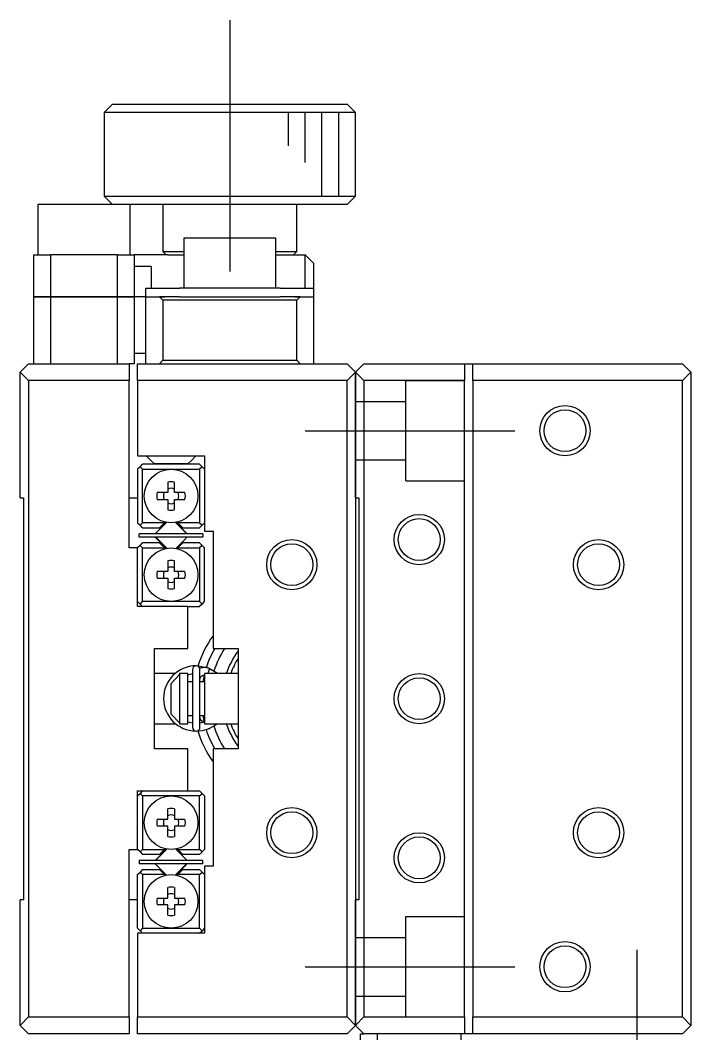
# Model space of a CAD drawing. Extents: x 10 to 399, y -6 to 244.
# Drawn here: x 32.7 to 72.7, y 118.2 to 178.7 of the extents above; entities that cross this region are included whole.
import ezdxf

# ---------------------------------------------------------------- set-up
doc = ezdxf.new("R2010")
doc.units = 0
doc.linetypes.add('CENTER', pattern=[50.8, 31.75, -6.35, 6.35, -6.35])
doc.linetypes.add('DASHED', pattern=[19.05, 12.7, -6.35])
doc.layers.get('0').update_dxf_attribs({"linetype": 'CONTINUOUS'})
doc.layers.add('CENTER', color=1, linetype='CENTER')

msp = doc.modelspace()

# ---------------------------------------------------------------- linework, layer by layer
at = {"color": 7, "linetype": 'CONTINUOUS'}
for p, q in [((38.202, 173.75), (37.702, 173.25)), ((38.202, 173.75), (52.201, 173.75)), ((52.201, 173.75), (52.202, 173.75)), ((52.702, 173.25), (52.202, 173.75)), ((52.701, 173.25), (37.702, 173.25)), ((37.702, 173.25), (37.702, 168.25)), ((52.702, 173.25), (52.701, 173.25)), ((52.702, 168.25), (52.702, 173.25)), ((37.702, 168.25), (52.702, 168.25)), ((37.702, 168.25), (38.202, 167.75)), ((52.202, 167.75), (52.702, 168.25)), ((39.252, 167.75), (33.752, 167.75)), ((33.752, 167.75), (33.752, 164.75)), ((52.202, 167.75), (39.252, 167.75)), ((41.202, 167.75), (39.252, 167.75)), ((39.252, 164.75), (39.252, 167.75)), ((49.202, 167.75), (41.202, 167.75)), ((49.202, 167.75), (41.202, 167.75)), ((41.202, 167.75), (41.202, 164.95)), ((52.202, 167.75), (49.202, 167.75)), ((49.202, 164.95), (49.202, 167.75)), ((47.952, 165.75), (42.452, 165.75)), ((42.452, 165.75), (42.452, 162.75)), ((47.952, 162.75), (47.952, 165.75)), ((33.502, 162.25), (33.502, 164.75)), ((33.502, 164.75), (34.502, 164.75)), ((34.502, 164.75), (34.502, 162.25)), ((38.502, 164.75), (34.502, 164.75)), ((38.502, 162.25), (38.502, 164.75)), ((38.502, 164.75), (39.502, 164.75)), ((39.502, 164.75), (39.502, 162.25)), ((41.502, 164.75), (39.502, 164.75)), ((41.202, 164.95), (42.452, 164.95)), ((41.202, 164.95), (41.402, 164.75)), ((41.502, 164.75), (42.452, 164.75)), ((47.952, 164.95), (49.202, 164.95)), ((47.952, 164.75), (49.702, 164.75)), ((49.002, 164.75), (49.202, 164.95)), ((49.702, 162.75), (49.702, 164.75)), ((49.702, 164.75), (50.202, 164.25)), ((40.502, 164.05), (39.502, 164.05)), ((40.502, 164.05), (40.502, 162.75)), ((50.202, 164.25), (50.202, 162.75)), ((40.202, 162.25), (40.202, 162.75)), ((40.202, 162.75), (42.202, 162.75)), ((48.202, 162.75), (42.202, 162.75)), ((48.202, 162.75), (50.202, 162.75)), ((50.202, 162.75), (50.202, 162.25)), ((34.502, 162.25), (33.502, 162.25)), ((33.502, 158.25), (33.502, 162.25)), ((33.502, 162.25), (34.502, 162.25)), ((34.502, 162.25), (38.502, 162.25)), ((34.502, 162.25), (34.502, 158.25)), ((38.502, 162.25), (34.502, 162.25)), ((39.502, 162.25), (38.502, 162.25)), ((38.502, 158.25), (38.502, 162.25)), ((38.502, 162.25), (39.502, 162.25)), ((39.502, 162.25), (39.502, 158.25)), ((40.202, 162.25), (39.502, 162.25)), ((40.202, 158.25), (40.202, 162.25)), ((40.202, 162.25), (41.002, 162.25)), ((41.202, 162.05), (41.002, 162.25)), ((41.002, 162.25), (41.33, 162.25)), ((41.33, 162.25), (41.002, 162.25)), ((42.202, 162.25), (41.33, 162.25)), ((42.202, 162.25), (48.202, 162.25)), ((49.074, 162.25), (48.202, 162.25)), ((49.074, 162.25), (49.402, 162.25)), ((49.402, 162.25), (49.074, 162.25)), ((49.402, 162.25), (49.202, 162.05)), ((49.402, 162.25), (50.202, 162.25)), ((50.202, 162.25), (50.202, 158.25)), ((49.202, 162.05), (41.202, 162.05)), ((41.202, 162.05), (41.202, 158.45)), ((49.202, 158.45), (49.202, 162.05)), ((40.202, 158.85), (39.502, 158.85)), ((32.702, 157.75), (33.202, 158.25)), ((33.202, 158.25), (39.202, 158.25)), ((39.502, 158.25), (39.202, 158.25)), ((39.202, 158.25), (39.202, 157.25)), ((39.702, 158.25), (52.202, 158.25)), ((39.702, 157.25), (39.702, 158.25)), ((41.002, 158.25), (41.202, 158.45)), ((41.202, 158.45), (49.202, 158.45)), ((49.202, 158.45), (49.402, 158.25)), ((52.702, 157.75), (52.202, 158.25)), ((52.702, 157.75), (53.202, 158.25)), ((53.202, 158.25), (59.202, 158.25)), ((59.202, 158.25), (59.202, 157.25)), ((59.202, 158.25), (59.702, 158.25)), ((59.702, 158.25), (72.202, 158.25)), ((59.702, 157.25), (59.702, 158.25)), ((72.702, 157.75), (72.202, 158.25)), ((32.702, 150.25), (32.702, 157.75)), ((33.202, 157.25), (32.702, 157.75)), ((52.202, 157.25), (52.702, 157.75)), ((52.702, 157.75), (52.702, 118.75)), ((52.702, 150.25), (52.702, 157.75)), ((53.202, 157.25), (52.702, 157.75)), ((72.202, 157.25), (72.702, 157.75)), ((72.702, 157.75), (72.702, 118.75)), ((33.202, 157.25), (33.202, 119.25)), ((39.202, 157.25), (33.202, 157.25)), ((39.202, 147.25), (39.202, 157.25)), ((39.702, 157.25), (39.702, 152.75)), ((52.202, 157.25), (39.702, 157.25)), ((52.202, 119.25), (52.202, 157.25)), ((53.202, 157.25), (53.202, 119.25)), ((59.202, 157.25), (53.202, 157.25)), ((59.202, 119.25), (59.202, 157.25)), ((59.702, 157.25), (59.702, 119.25)), ((72.202, 157.25), (59.702, 157.25)), ((72.202, 119.25), (72.202, 157.25)), ((39.702, 152.75), (43.702, 152.75)), ((40.221, 152.75), (40.452, 152.519)), ((40.452, 152.519), (40.702, 152.269)), ((42.702, 152.269), (42.952, 152.519)), ((42.952, 152.519), (43.183, 152.75)), ((43.702, 152.75), (43.702, 148.25)), ((39.852, 152.1), (39.702, 151.95)), ((39.702, 151.95), (39.702, 148.75)), ((39.852, 152.1), (40.002, 152.25)), ((40.002, 151.95), (39.852, 152.1)), ((43.402, 152.25), (40.002, 152.25)), ((40.002, 148.75), (40.002, 151.95)), ((40.002, 151.95), (41.702, 151.95)), ((42.702, 152.269), (40.702, 152.269)), ((41.702, 151.95), (43.402, 151.95)), ((43.402, 152.25), (43.552, 152.1)), ((43.552, 152.1), (43.402, 151.95)), ((43.402, 151.95), (43.402, 148.75)), ((43.702, 151.95), (43.552, 152.1)), ((41.502, 151.176), (41.502, 150.55)), ((41.902, 150.55), (41.902, 151.176)), ((32.702, 150.25), (32.902, 150.25)), ((32.902, 150.25), (32.902, 126.25)), ((39.202, 150.25), (39.702, 150.25)), ((41.502, 150.55), (40.876, 150.55)), ((40.876, 150.15), (41.502, 150.15)), ((41.502, 150.15), (41.502, 149.524)), ((42.528, 150.55), (41.902, 150.55)), ((41.902, 149.524), (41.902, 150.15)), ((41.902, 150.15), (42.528, 150.15)), ((52.702, 150.25), (52.902, 150.25)), ((52.902, 150.25), (52.902, 126.25)), ((39.702, 148.75), (39.852, 148.6)), ((39.852, 148.6), (40.002, 148.75)), ((40.002, 148.45), (39.852, 148.6)), ((41.303, 148.75), (40.002, 148.75)), ((40.002, 148.45), (41.003, 148.45)), ((41.417, 148.776), (40.8, 148.159)), ((41.303, 148.75), (41.003, 148.45)), ((41.344, 148.791), (41.303, 148.75)), ((42.215, 148.513), (41.957, 148.77)), ((42.603, 148.159), (41.987, 148.776)), ((42.101, 148.75), (42.06, 148.791)), ((43.402, 148.75), (42.101, 148.75)), ((42.401, 148.45), (42.101, 148.75)), ((42.603, 148.124), (42.215, 148.513)), ((42.401, 148.45), (43.402, 148.45)), ((43.402, 148.75), (43.552, 148.6)), ((43.552, 148.6), (43.402, 148.45)), ((43.552, 148.6), (43.702, 148.75)), ((43.702, 148.25), (44.202, 148.25)), ((44.202, 148.25), (44.202, 141.25)), ((39.802, 147.9), (39.802, 148.1)), ((43.602, 148.1), (39.802, 148.1)), ((43.602, 147.9), (39.802, 147.9)), ((40.8, 147.876), (41.447, 147.23)), ((40.8, 147.841), (41.417, 147.224)), ((41.987, 147.224), (42.603, 147.841)), ((43.602, 148.1), (43.602, 147.9)), ((39.702, 147.25), (39.202, 147.25)), ((39.852, 147.4), (39.702, 147.25)), ((39.702, 143.75), (39.702, 147.25)), ((39.852, 147.4), (40.002, 147.55)), ((40.002, 147.25), (39.852, 147.4)), ((41.003, 147.55), (40.002, 147.55)), ((40.002, 144.05), (40.002, 147.25)), ((40.002, 147.25), (41.303, 147.25)), ((41.003, 147.55), (41.303, 147.25)), ((41.303, 147.25), (41.344, 147.209)), ((42.06, 147.209), (42.101, 147.25)), ((42.101, 147.25), (42.401, 147.55)), ((42.101, 147.25), (43.402, 147.25)), ((43.402, 147.55), (42.401, 147.55)), ((43.402, 147.55), (43.552, 147.4)), ((43.552, 147.4), (43.402, 147.25)), ((43.402, 147.25), (43.402, 144.05)), ((43.702, 147.25), (43.552, 147.4)), ((43.702, 144.05), (43.702, 147.25)), ((41.502, 146.476), (41.502, 145.85)), ((41.902, 145.85), (41.902, 146.476)), ((41.502, 145.85), (40.876, 145.85)), ((42.528, 145.85), (41.902, 145.85)), ((40.876, 145.45), (41.502, 145.45)), ((41.502, 145.45), (41.502, 144.824)), ((41.902, 144.824), (41.902, 145.45)), ((41.902, 145.45), (42.528, 145.45)), ((52.902, 145.25), (52.902, 131.25)), ((39.702, 144.05), (39.852, 143.9)), ((39.852, 143.9), (40.002, 144.05)), ((41.702, 144.05), (40.002, 144.05)), ((43.402, 144.05), (41.702, 144.05)), ((43.402, 144.05), (43.552, 143.9)), ((43.552, 143.9), (43.702, 144.05)), ((42.702, 143.75), (39.702, 143.75)), ((40.002, 143.75), (39.852, 143.9)), ((42.702, 143.75), (43.402, 143.75)), ((42.702, 141.25), (42.702, 143.75)), ((43.552, 143.9), (43.402, 143.75)), ((40.702, 141.25), (42.702, 141.25)), ((40.702, 139.325), (40.702, 141.25)), ((44.202, 141.25), (45.702, 141.25)), ((45.702, 141.25), (45.702, 135.25)), ((42.973, 139.991), (42.973, 136.541)), ((43.987, 140.047), (43.228, 140.214)), ((43.424, 140.06), (43.413, 140.055)), ((43.423, 136.541), (43.423, 139.991)), ((43.458, 140.072), (43.424, 140.06)), ((43.492, 140.083), (43.458, 140.072)), ((43.526, 140.093), (43.492, 140.083)), ((43.561, 140.1), (43.526, 140.093)), ((43.596, 140.106), (43.561, 140.1)), ((43.632, 140.11), (43.596, 140.106)), ((43.667, 140.112), (43.632, 140.11)), ((43.703, 140.112), (43.667, 140.112)), ((43.739, 140.111), (43.703, 140.112)), ((43.774, 140.108), (43.739, 140.111)), ((43.81, 140.103), (43.774, 140.108)), ((43.845, 140.096), (43.81, 140.103)), ((43.88, 140.087), (43.845, 140.096)), ((43.886, 139.766), (43.878, 139.75)), ((43.914, 140.077), (43.88, 140.087)), ((43.894, 139.782), (43.886, 139.766)), ((43.987, 140.047), (43.888, 139.75)), ((43.902, 139.799), (43.894, 139.782)), ((43.91, 139.817), (43.902, 139.799)), ((43.917, 139.834), (43.91, 139.817)), ((43.948, 140.065), (43.914, 140.077)), ((43.925, 139.852), (43.917, 139.834)), ((43.932, 139.87), (43.925, 139.852)), ((43.939, 139.887), (43.932, 139.87)), ((43.946, 139.904), (43.939, 139.887)), ((43.952, 139.921), (43.946, 139.904)), ((43.979, 140.053), (43.948, 140.065)), ((43.958, 139.937), (43.952, 139.921)), ((43.963, 139.953), (43.958, 139.937)), ((43.968, 139.967), (43.963, 139.953)), ((43.972, 139.981), (43.968, 139.967)), ((43.975, 139.994), (43.972, 139.981)), ((43.978, 140.006), (43.975, 139.994)), ((43.977, 140.053), (43.98, 140.052)), ((44.46, 139.75), (43.978, 140.051)), ((43.981, 140.016), (43.978, 140.006)), ((43.98, 140.052), (43.982, 140.05)), ((43.982, 140.026), (43.981, 140.016)), ((43.982, 140.05), (43.983, 140.046)), ((43.983, 140.034), (43.982, 140.026)), ((43.983, 140.046), (43.983, 140.041)), ((43.983, 140.041), (43.983, 140.034)), ((44.011, 140.037), (43.987, 140.047)), ((41.936, 139.75), (40.702, 139.75)), ((40.702, 137.175), (40.702, 139.325)), ((41.702, 139.167), (42.202, 139.696)), ((41.702, 137.333), (41.702, 139.167)), ((42.202, 139.75), (42.202, 139.696)), ((42.702, 139.75), (42.202, 139.75)), ((42.202, 139.696), (42.202, 136.804)), ((42.702, 136.75), (42.702, 139.75)), ((42.702, 139.682), (42.973, 139.75)), ((42.973, 139.25), (42.702, 139.25)), ((43.423, 139.4), (43.424, 139.413)), ((43.423, 139.387), (43.423, 139.4)), ((43.702, 139.25), (43.423, 139.25)), ((43.424, 139.413), (43.426, 139.427)), ((43.426, 139.427), (43.428, 139.44)), ((43.428, 139.44), (43.431, 139.453)), ((43.431, 139.453), (43.434, 139.466)), ((43.434, 139.466), (43.439, 139.479)), ((43.439, 139.479), (43.443, 139.492)), ((43.443, 139.492), (43.449, 139.504)), ((43.449, 139.504), (43.455, 139.516)), ((43.455, 139.516), (43.461, 139.528)), ((43.461, 139.528), (43.468, 139.539)), ((43.468, 139.539), (43.476, 139.55)), ((43.476, 139.55), (43.484, 139.561)), ((43.484, 139.561), (43.493, 139.571)), ((43.493, 139.571), (43.502, 139.581)), ((43.502, 139.581), (43.511, 139.591)), ((43.511, 139.591), (43.522, 139.6)), ((43.522, 139.6), (43.532, 139.608)), ((43.532, 139.608), (43.543, 139.616)), ((43.543, 139.616), (43.555, 139.623)), ((43.555, 139.623), (43.566, 139.63)), ((43.566, 139.63), (43.578, 139.636)), ((43.578, 139.636), (43.591, 139.642)), ((43.702, 139.25), (43.586, 139.25)), ((43.702, 139.25), (43.586, 139.25)), ((43.591, 139.642), (43.603, 139.647)), ((43.603, 139.647), (43.616, 139.651)), ((43.616, 139.651), (43.629, 139.655)), ((43.629, 139.655), (43.643, 139.657)), ((43.643, 139.657), (43.656, 139.66)), ((43.656, 139.66), (43.67, 139.661)), ((43.67, 139.661), (43.683, 139.662)), ((43.683, 139.662), (43.697, 139.662)), ((43.697, 139.662), (43.702, 139.662)), ((43.702, 139.75), (43.702, 136.75)), ((45.702, 139.75), (43.702, 139.75)), ((40.702, 135.25), (40.702, 137.175)), ((40.702, 136.75), (41.973, 136.75)), ((42.202, 136.804), (41.702, 137.333)), ((41.974, 136.75), (41.974, 136.75)), ((41.974, 136.75), (41.974, 136.75)), ((42.202, 136.804), (42.202, 136.75)), ((42.202, 136.75), (42.702, 136.75)), ((42.702, 137.25), (42.973, 137.25)), ((42.973, 136.782), (42.702, 136.849)), ((43.423, 137.25), (43.702, 137.25)), ((43.423, 137.137), (43.423, 137.144)), ((43.424, 137.123), (43.423, 137.137)), ((43.702, 136.852), (43.423, 136.781)), ((43.425, 137.11), (43.424, 137.123)), ((43.427, 137.097), (43.425, 137.11)), ((43.43, 137.084), (43.427, 137.097)), ((43.433, 137.07), (43.43, 137.084)), ((43.437, 137.057), (43.433, 137.07)), ((43.441, 137.045), (43.437, 137.057)), ((43.446, 137.032), (43.441, 137.045)), ((43.452, 137.02), (43.446, 137.032)), ((43.458, 137.008), (43.452, 137.02)), ((43.465, 136.996), (43.458, 137.008)), ((43.473, 136.985), (43.465, 136.996)), ((43.481, 136.974), (43.473, 136.985)), ((43.489, 136.964), (43.481, 136.974)), ((43.498, 136.954), (43.489, 136.964)), ((43.508, 136.944), (43.498, 136.954)), ((43.518, 136.935), (43.508, 136.944)), ((43.528, 136.926), (43.518, 136.935)), ((43.539, 136.918), (43.528, 136.926)), ((43.551, 136.91), (43.539, 136.918)), ((43.562, 136.903), (43.551, 136.91)), ((43.574, 136.897), (43.562, 136.903)), ((43.587, 136.891), (43.574, 136.897)), ((43.586, 137.25), (43.702, 137.25)), ((43.599, 136.886), (43.587, 136.891)), ((43.612, 136.882), (43.599, 136.886)), ((43.625, 136.878), (43.612, 136.882)), ((43.638, 136.875), (43.625, 136.878)), ((43.652, 136.872), (43.638, 136.875)), ((43.665, 136.87), (43.652, 136.872)), ((43.679, 136.869), (43.665, 136.87)), ((43.693, 136.869), (43.679, 136.869)), ((43.702, 136.869), (43.693, 136.869)), ((43.702, 136.75), (45.702, 136.75)), ((43.916, 136.455), (43.918, 136.455)), ((43.918, 136.455), (43.919, 136.456)), ((43.919, 136.456), (43.922, 136.457)), ((43.922, 136.457), (43.927, 136.459)), ((43.927, 136.459), (43.929, 136.459)), ((43.929, 136.459), (43.933, 136.46)), ((43.933, 136.46), (43.979, 136.479)), ((43.974, 136.479), (43.977, 136.478)), ((43.977, 136.478), (43.977, 136.479)), ((43.979, 136.479), (43.977, 136.478)), ((43.979, 136.48), (44, 136.489)), ((43.98, 136.479), (43.979, 136.479)), ((42.702, 135.25), (40.702, 135.25)), ((42.702, 132.75), (42.702, 135.25)), ((44.202, 135.25), (44.202, 128.25)), ((45.702, 135.25), (44.202, 135.25)), ((39.702, 132.75), (42.702, 132.75)), ((39.702, 129.25), (39.702, 132.75)), ((39.702, 132.45), (39.852, 132.6)), ((40.002, 132.75), (39.852, 132.6)), ((39.852, 132.6), (40.002, 132.45)), ((42.702, 132.75), (43.402, 132.75)), ((43.552, 132.6), (43.402, 132.75)), ((43.402, 132.45), (43.552, 132.6)), ((43.552, 132.6), (43.702, 132.45)), ((40.002, 132.45), (40.002, 129.25)), ((41.702, 132.45), (40.002, 132.45)), ((43.402, 132.45), (41.702, 132.45)), ((43.402, 129.25), (43.402, 132.45)), ((43.702, 132.45), (43.702, 129.25)), ((41.502, 131.05), (41.502, 131.676)), ((41.902, 131.676), (41.902, 131.05)), ((40.876, 131.05), (41.502, 131.05)), ((41.902, 131.05), (42.528, 131.05)), ((41.502, 130.65), (40.876, 130.65)), ((41.502, 130.024), (41.502, 130.65)), ((41.902, 130.65), (41.902, 130.024)), ((42.528, 130.65), (41.902, 130.65)), ((39.202, 129.25), (39.702, 129.25)), ((39.202, 119.25), (39.202, 129.25)), ((39.852, 129.1), (39.702, 129.25)), ((40.002, 129.25), (39.852, 129.1)), ((39.852, 129.1), (40.002, 128.95)), ((40.002, 129.25), (41.303, 129.25)), ((41.003, 128.95), (40.002, 128.95)), ((41.417, 129.276), (40.8, 128.659)), ((40.8, 128.624), (41.447, 129.27)), ((41.003, 128.95), (41.303, 129.25)), ((41.303, 129.25), (41.344, 129.291)), ((42.603, 128.659), (41.987, 129.276)), ((42.06, 129.291), (42.101, 129.25)), ((42.101, 129.25), (43.402, 129.25)), ((42.101, 129.25), (42.401, 128.95)), ((43.402, 128.95), (42.401, 128.95)), ((43.552, 129.1), (43.402, 129.25)), ((43.402, 128.95), (43.552, 129.1)), ((43.702, 129.25), (43.552, 129.1)), ((39.802, 128.6), (39.802, 128.4)), ((43.602, 128.6), (39.802, 128.6)), ((43.602, 128.4), (39.802, 128.4)), ((40.8, 128.341), (41.417, 127.724)), ((41.987, 127.724), (42.603, 128.341)), ((42.603, 128.376), (42.215, 127.987)), ((43.602, 128.4), (43.602, 128.6)), ((39.702, 127.75), (39.852, 127.9)), ((39.702, 124.55), (39.702, 127.75)), ((40.002, 128.05), (39.852, 127.9)), ((39.852, 127.9), (40.002, 127.75)), ((40.002, 128.05), (41.003, 128.05)), ((40.002, 127.75), (40.002, 124.55)), ((41.303, 127.75), (40.002, 127.75)), ((41.303, 127.75), (41.003, 128.05)), ((41.344, 127.709), (41.303, 127.75)), ((42.215, 127.987), (41.957, 127.73)), ((42.101, 127.75), (42.06, 127.709)), ((42.401, 128.05), (42.101, 127.75)), ((43.402, 127.75), (42.101, 127.75)), ((42.401, 128.05), (43.402, 128.05)), ((43.552, 127.9), (43.402, 128.05)), ((43.402, 127.75), (43.552, 127.9)), ((43.402, 124.55), (43.402, 127.75)), ((43.552, 127.9), (43.702, 127.75)), ((43.702, 128.25), (43.702, 124.25)), ((44.202, 128.25), (43.702, 128.25)), ((41.502, 126.35), (41.502, 126.976)), ((41.902, 126.976), (41.902, 126.35)), ((32.702, 118.75), (32.702, 126.25)), ((32.902, 126.25), (32.702, 126.25)), ((39.702, 126.25), (39.202, 126.25)), ((40.876, 126.35), (41.502, 126.35)), ((41.502, 125.95), (40.876, 125.95)), ((41.502, 125.324), (41.502, 125.95)), ((41.902, 126.35), (42.528, 126.35)), ((42.528, 125.95), (41.902, 125.95)), ((41.902, 125.95), (41.902, 125.324)), ((52.702, 118.75), (52.702, 126.25)), ((52.902, 126.25), (52.702, 126.25)), ((39.852, 124.4), (39.702, 124.55)), ((39.702, 124.25), (39.702, 119.25)), ((43.702, 124.25), (39.702, 124.25)), ((40.002, 124.55), (39.852, 124.4)), ((39.852, 124.4), (40.002, 124.25)), ((40.002, 124.55), (41.702, 124.55)), ((41.702, 124.55), (43.402, 124.55)), ((43.552, 124.4), (43.402, 124.55)), ((43.402, 124.25), (43.552, 124.4)), ((43.702, 124.55), (43.552, 124.4)), ((32.702, 118.75), (33.202, 119.25)), ((33.202, 119.25), (39.202, 119.25)), ((39.202, 119.25), (39.202, 118.25)), ((39.702, 119.25), (52.202, 119.25)), ((39.702, 118.25), (39.702, 119.25)), ((52.702, 118.75), (52.202, 119.25)), ((52.702, 118.75), (53.202, 119.25)), ((53.202, 119.25), (59.202, 119.25)), ((59.202, 119.25), (59.202, 118.25)), ((59.702, 119.25), (72.202, 119.25)), ((59.702, 118.25), (59.702, 119.25)), ((72.702, 118.75), (72.202, 119.25)), ((33.202, 118.25), (32.702, 118.75)), ((52.202, 118.25), (52.702, 118.75)), ((53.202, 118.25), (52.702, 118.75)), ((72.202, 118.25), (72.702, 118.75)), ((39.202, 118.25), (33.202, 118.25)), ((52.202, 118.25), (39.702, 118.25)), ((53.002, 97.75), (53.002, 118.25)), ((53.002, 118.25), (53.202, 118.25)), ((59.202, 118.25), (53.202, 118.25)), ((54.002, 118.25), (54.002, 97.75)), ((59.002, 108.25), (59.002, 118.25)), ((59.702, 118.25), (59.202, 118.25)), ((72.202, 118.25), (59.702, 118.25))]:
    msp.add_line(p, q, dxfattribs=at)
at = {"color": 3, "linetype": 'CONTINUOUS'}
for p, q in [((48.702, 171.25), (48.702, 173.25)), ((49.702, 170.25), (49.702, 173.25)), ((50.702, 168.25), (50.702, 173.25)), ((51.702, 168.25), (51.702, 173.25))]:
    msp.add_line(p, q, dxfattribs=at)
at = {"color": 3, "linetype": 'DASHED'}
for p, q in [((55.702, 151.25), (55.702, 157.25)), ((55.702, 157.25), (59.202, 157.25)), ((52.702, 156), (55.702, 156)), ((52.702, 152.5), (55.702, 152.5)), ((55.702, 151.25), (59.202, 151.25)), ((55.702, 119.25), (55.702, 125.25)), ((55.702, 125.25), (59.202, 125.25)), ((52.702, 124), (55.702, 124)), ((52.702, 120.5), (55.702, 120.5)), ((55.702, 119.25), (59.202, 119.25))]:
    msp.add_line(p, q, dxfattribs=at)
at = {"color": 3, "linetype": 'CONTINUOUS'}
for centre in [(65.202, 154.25), (56.502, 147.75), (48.902, 146.25), (67.202, 146.25), (56.502, 138.25), (48.902, 130.25), (67.202, 130.25), (56.502, 128.75), (65.202, 122.25)]:
    msp.add_circle(centre, 1.5, dxfattribs=at)
at = {"color": 7, "linetype": 'CONTINUOUS'}
for centre, radius in [((65.202, 154.25), 1.25), ((41.702, 150.35), 1.6), ((56.502, 147.75), 1.25), ((41.702, 145.65), 1.6), ((48.902, 146.25), 1.25), ((67.202, 146.25), 1.25), ((56.502, 138.25), 1.25), ((41.702, 130.85), 1.6), ((48.902, 130.25), 1.25), ((67.202, 130.25), 1.25), ((56.502, 128.75), 1.25), ((41.702, 126.15), 1.6), ((65.202, 122.25), 1.25)]:
    msp.add_circle(centre, radius, dxfattribs=at)
for centre, radius, start, end in [((41.702, 150.35), 0.85, 76.39104, 103.60896), ((41.702, 150.35), 0.459, 64.18608, 115.81392), ((41.702, 150.35), 0.85, 166.39104, 193.60896), ((41.702, 150.35), 0.459, 154.18608, 205.81392), ((41.702, 150.35), 0.459, 334.18608, 25.81392), ((41.702, 150.35), 0.85, 346.39104, 13.60896), ((41.702, 150.35), 0.459, 244.18608, 295.81392), ((41.702, 150.35), 0.85, 256.39104, 283.60896), ((40.942, 148.018), 0.2, 135, 155.69388), ((40.942, 147.982), 0.2, 204.30612, 225), ((40.942, 148.018), 0.2, 216.04272, 225), ((42.462, 148.018), 0.2, 24.30612, 45), ((42.462, 147.982), 0.2, 36.04272, 45), ((42.462, 147.982), 0.2, 315, 335.69388), ((41.702, 145.65), 0.85, 76.39104, 103.60896), ((41.702, 145.65), 0.85, 166.39104, 193.60896), ((41.702, 145.65), 0.459, 154.18608, 205.81392), ((41.702, 145.65), 0.459, 64.18608, 115.81392), ((41.702, 145.65), 0.459, 334.18608, 25.81392), ((41.702, 145.65), 0.85, 346.39104, 13.60896), ((41.702, 145.65), 0.459, 244.18608, 295.81392), ((41.702, 145.65), 0.85, 256.39104, 283.60896), ((49.502, 138.25), 6.5, 144.62541, 162.6175), ((49.502, 138.25), 6, 150, 161.99286), ((49.502, 138.25), 5.5, 146.94427, 162.52414), ((49.502, 138.25), 4.5, 147.61246, 160.52878), ((43.198, 138.266), 1.949, 90.74726, 269.15743), ((43.198, 139.991), 0.225, 0, 180), ((49.502, 138.25), 6, 166.39012, 170.40593), ((43.196, 138.271), 1.955, 270.93643, 308.86788), ((49.502, 138.25), 6, 189.59407, 193.57851), ((49.502, 138.25), 4.5, 199.47122, 212.38754), ((43.198, 136.541), 0.225, 180, 0), ((49.502, 138.25), 6.5, 197.13062, 215.37459), ((49.502, 138.25), 6, 197.85763, 210), ((49.502, 138.25), 5.5, 197.18702, 213.05573), ((41.702, 130.85), 0.85, 76.39104, 103.60896), ((41.702, 130.85), 0.459, 64.18608, 115.81392), ((41.702, 130.85), 0.85, 166.39104, 193.60896), ((41.702, 130.85), 0.459, 154.18608, 205.81392), ((41.702, 130.85), 0.459, 334.18608, 25.81392), ((41.702, 130.85), 0.85, 346.39104, 13.60896), ((41.702, 130.85), 0.459, 244.18608, 295.81392), ((41.702, 130.85), 0.85, 256.39104, 283.60896), ((40.942, 128.518), 0.2, 135, 155.69388), ((40.942, 128.482), 0.2, 204.30612, 225), ((40.942, 128.482), 0.2, 135, 143.95728), ((42.462, 128.518), 0.2, 24.30612, 45), ((42.462, 128.482), 0.2, 315, 335.69388), ((42.462, 128.518), 0.2, 315, 323.95728), ((41.702, 126.15), 0.85, 76.39104, 103.60896), ((41.702, 126.15), 0.459, 64.18608, 115.81392), ((41.702, 126.15), 0.85, 166.39104, 193.60896), ((41.702, 126.15), 0.459, 154.18608, 205.81392), ((41.702, 126.15), 0.459, 334.18608, 25.81392), ((41.702, 126.15), 0.85, 346.39104, 13.60896), ((41.702, 126.15), 0.459, 244.18608, 295.81392), ((41.702, 126.15), 0.85, 256.39104, 283.60896)]:
    msp.add_arc(centre, radius, start, end, dxfattribs=at)
at = {"color": 3, "linetype": 'CONTINUOUS'}
for start, end in [(143.1301, 161.59152), (198.40848, 216.8699)]:
    msp.add_arc((49.502, 138.25), 4.75, start, end, dxfattribs=at)
at = {"layer": 'CENTER', "color": 1, "linetype": 'CENTER'}
for p, q in [((45.202, 178.75), (45.202, 163.75)), ((49.702, 154.25), (62.202, 154.25)), ((69.502, 54.75), (69.502, 123.25)), ((49.702, 122.25), (62.202, 122.25))]:
    msp.add_line(p, q, dxfattribs=at)

doc.saveas('drawing.dxf')
